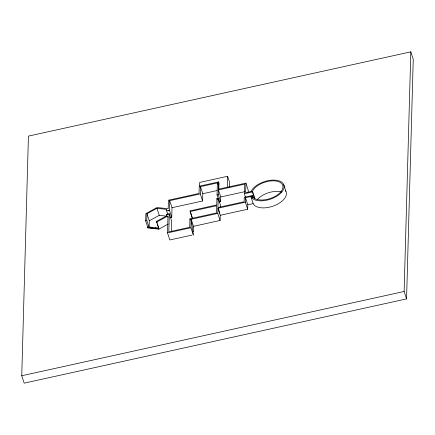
<?xml version="1.0" encoding="UTF-8"?>
<svg xmlns="http://www.w3.org/2000/svg" width="435" height="435" viewBox="0 0 435 435"><rect width="100%" height="100%" fill="white"/><g stroke="black" fill="none" stroke-linecap="round" stroke-linejoin="round"><path stroke-width="0.65" d="M21.75 375.748L28.433 136.106L410.814 51.841L413.25 59.252L406.567 298.894L24.186 383.159L21.75 375.748L404.131 291.483L410.814 51.841M168.187 224.052L158.862 229.147L147.992 227.935L145.676 220.877L145.877 213.612L156.948 207.56L168.198 208.697L168.437 200.209L199.034 193.466L199.235 186.202L218.664 181.917L219.012 182.977L218.827 189.584M146.97 213.732L149.292 220.79L149.107 227.326L146.785 220.268L146.97 213.732L156.932 208.289L166.708 209.382L166.665 210.834L167.72 214.042M147.992 227.935L148.03 226.613M158.862 229.147L156.567 221.361L166.523 215.918L166.567 214.466L169.313 213.857L171.635 220.915L171.336 231.605M191.998 235.085L169.846 239.962L167.524 232.91L167.997 215.961L156.546 222.089M169.313 213.857L168.813 231.904L189.714 227.293L189.954 218.816L216.538 212.96L216.739 205.695L190.138 211.557L192.455 218.615L190.155 210.828L216.76 204.967L216.94 198.507L218.207 198.224L220.529 205.282L220.474 207.272M217.799 184.206L217.375 182.923L200.486 186.648L200.279 193.912L169.683 200.655L169.416 210.225L171.738 217.282L170.177 217.625M169.683 200.655L172.004 207.712L171.738 217.282L170.471 217.56M190.138 211.557L190.155 210.828M254.682 198.806L252.425 191.96L252.447 191.231L253.942 188.92A16.204 8.586 -18.2 0 1 277.584 181.341A16.204 8.586 -18.2 0 1 277.204 195.07A16.204 8.586 -18.2 0 1 253.692 197.881L252.338 196.239L245.498 197.746L245.378 202.188L217.93 208.24L217.783 213.406L191.199 219.267L190.96 227.744L193.379 235.161M193.472 231.898L193.618 226.684L191.199 219.267L193.287 234.498M199.6 186.653L199.719 182.412L227.592 176.273L229.56 182.27L229.43 186.979M172.004 207.712L202.601 200.97L202.802 193.706L200.486 186.648M245.617 197.588L244.35 193.738L244.622 184.141L218.441 189.91L220.757 196.968L220.627 201.72L219.36 201.998L217.038 194.945L217.375 182.923M218.207 198.224L217.946 207.511L244.127 201.742L244.252 197.3L252.36 195.511L253.181 198.007M220.627 201.72L218.305 194.662L218.441 189.91M218.664 181.917L218.457 189.187L245.905 183.135L248.227 190.193L248.157 192.754M193.499 226.325L220.105 220.463L220.246 215.292L217.93 208.24M227.271 187.708L227.592 176.273M245.905 183.135L245.639 192.732L252.447 191.231L254.905 198.703M220.246 215.292L247.694 209.246L247.819 204.803L245.498 197.746M252.36 195.511L252.751 197.485M145.676 220.877L146.785 220.268M149.292 220.79L159.248 215.347L166.583 216.168M168.949 213.938L166.567 214.466M170.09 217.647L171.374 217.364M166.665 210.834L169.416 210.225L168.149 210.502M202.802 193.706L217.098 190.552M217.038 194.945L218.305 194.662M220.757 196.968L244.976 191.634M244.35 193.738L252.425 191.96M247.819 204.803L253.17 203.624A17.52 9.282 -18.2 0 0 274.73 205.499A17.52 9.282 -18.2 0 0 285.262 190.378M167.524 232.91L190.96 227.744L191.079 228.098M151.554 227.597L152.772 227.733M155.219 228.011L156.442 228.147M404.131 291.483L406.567 298.894M283.62 184.364L285.942 191.422M253.17 203.624L250.848 196.571A17.52 9.282 -18.2 0 0 276.703 196.267A17.52 9.282 -18.2 0 0 277.144 180.394A17.52 9.282 -18.2 0 0 250.99 191.552M245.378 202.188L247.694 209.246M216.94 198.507L217.364 199.79M218.37 208.795L219.849 213.286M217.783 213.406L220.105 220.463M200.279 193.912L202.601 200.97M191.199 219.267L191.313 219.621M189.954 218.816L190.372 220.099M167.616 216.043L168.041 217.326M156.932 208.289L159.248 215.347M156.567 221.361L157.166 223.188M157.568 224.411L158.568 227.456M257.428 199.502A16.204 8.586 -18.2 0 1 281.478 192.042M158.77 228.065L158.748 228.794L147.878 227.581L148.993 226.972L158.77 228.065"/></g></svg>
